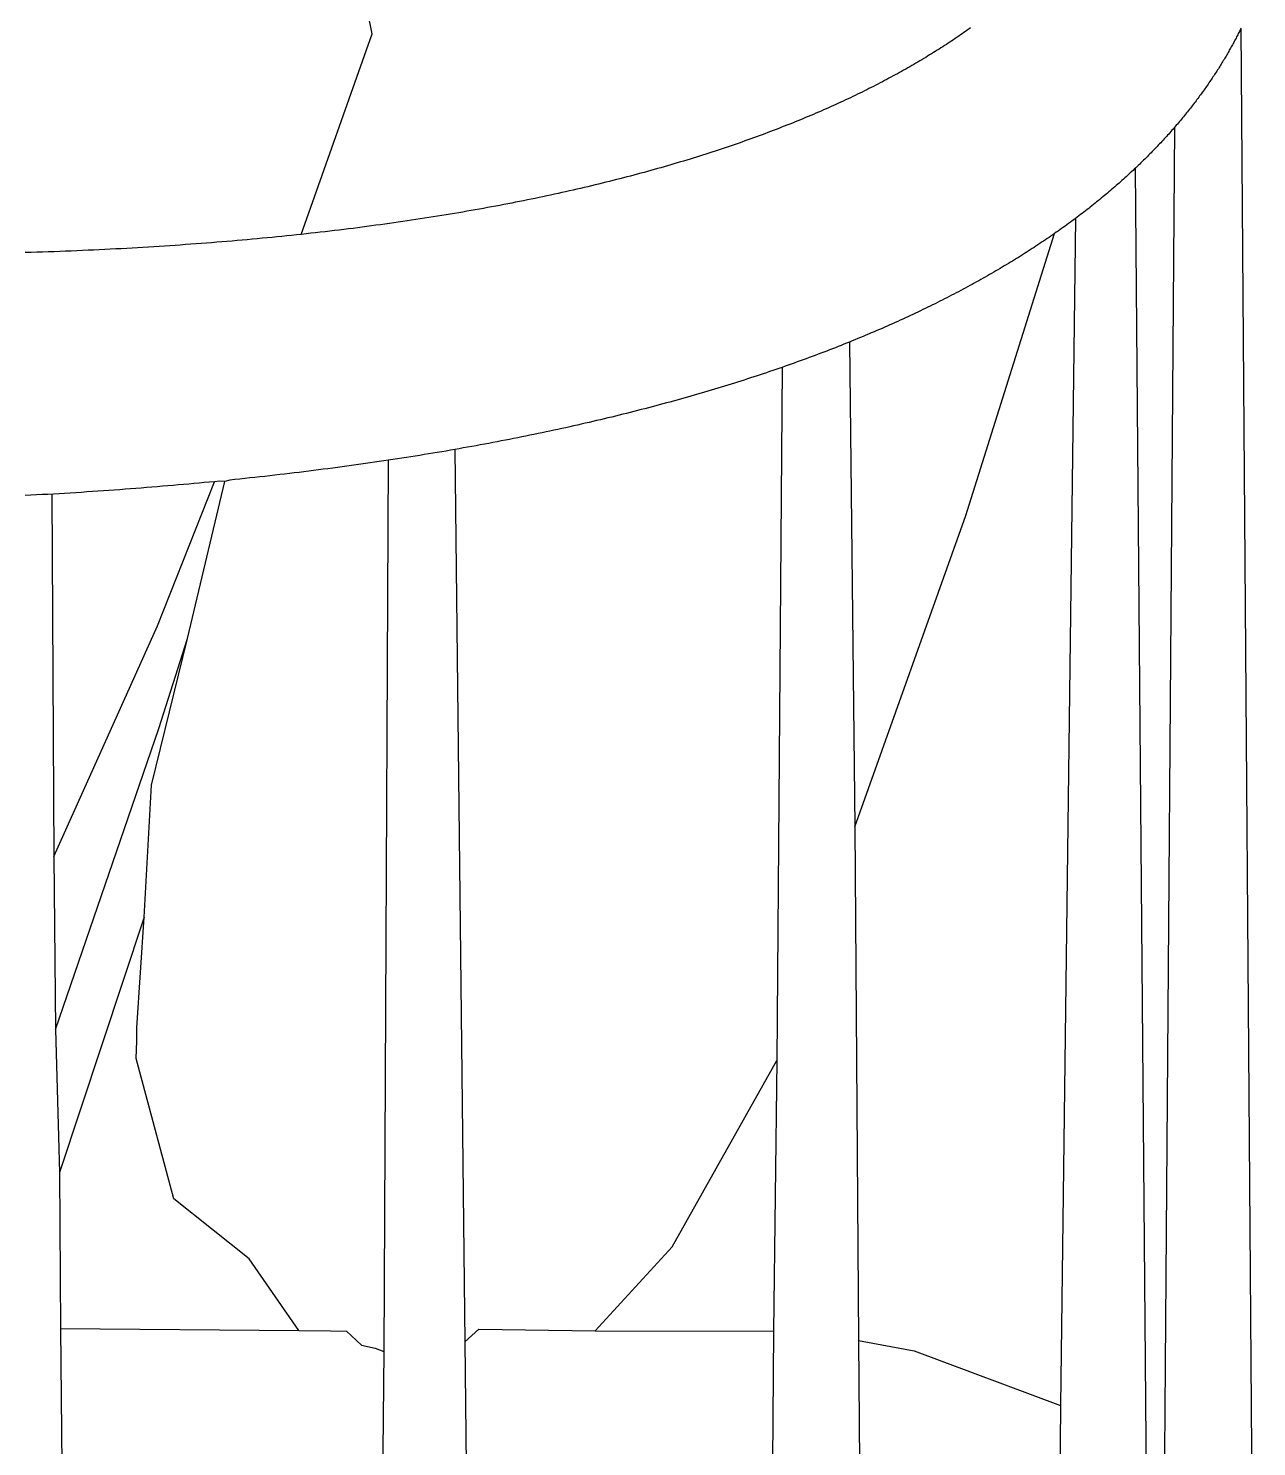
# Model space of a CAD drawing. Header units: inches. Extents: x 0 to 7318, y 0 to 812.
# Drawn here: x 3391.8 to 3619.1, y 376.2 to 638.7 of the extents above; entities that cross this region are included whole.
import ezdxf

# ---------------------------------------------------------------- set-up
doc = ezdxf.new("R2010")
doc.units = ezdxf.units.IN
doc.header["$MEASUREMENT"] = 0

# ---------------------------------------------------------------- blocks, each defined once
blk = doc.blocks.new('SC2_RIGHT')
at = {"color": 7}
for points in [[(3442.28, 600.6, 0), (3455.43, 637.74, 0), (3451.85, 655.36, 0)], [(3564.95, 637.97, 0), (3564.63, 637.75, 0)], [(3565.26, 638.19, 0), (3564.95, 637.97, 0)], [(3565.57, 638.41, 0), (3565.26, 638.19, 0)], [(3565.89, 638.63, 0), (3565.57, 638.41, 0)], [(3566.19, 638.85, 0), (3565.89, 638.63, 0)], [(3615.84, 637.97, 0), (3615.73, 637.77, 0)], [(3615.94, 638.17, 0), (3615.84, 637.97, 0)], [(3616.04, 638.37, 0), (3615.94, 638.17, 0)], [(3616.14, 638.57, 0), (3616.04, 638.37, 0)], [(3616.24, 638.77, 0), (3616.14, 638.57, 0)], [(3616.21, 638.72, 0), (3619.13, 252.16, 0)], [(3561.02, 635.34, 0), (3560.68, 635.12, 0)], [(3561.36, 635.56, 0), (3561.02, 635.34, 0)], [(3561.7, 635.78, 0), (3561.36, 635.56, 0)], [(3562.03, 636, 0), (3561.7, 635.78, 0)], [(3562.36, 636.22, 0), (3562.03, 636, 0)], [(3562.69, 636.44, 0), (3562.36, 636.22, 0)], [(3563.02, 636.65, 0), (3562.69, 636.44, 0)], [(3563.35, 636.87, 0), (3563.02, 636.65, 0)], [(3563.67, 637.09, 0), (3563.35, 636.87, 0)], [(3563.99, 637.31, 0), (3563.67, 637.09, 0)], [(3564.32, 637.53, 0), (3563.99, 637.31, 0)], [(3564.63, 637.75, 0), (3564.32, 637.53, 0)], [(3614.54, 635.51, 0), (3614.43, 635.3, 0)], [(3614.65, 635.72, 0), (3614.54, 635.51, 0)], [(3614.77, 635.92, 0), (3614.65, 635.72, 0)], [(3614.88, 636.13, 0), (3614.77, 635.92, 0)], [(3614.99, 636.34, 0), (3614.88, 636.13, 0)], [(3615.1, 636.54, 0), (3614.99, 636.34, 0)], [(3615.21, 636.75, 0), (3615.1, 636.54, 0)], [(3615.32, 636.95, 0), (3615.21, 636.75, 0)], [(3615.42, 637.16, 0), (3615.32, 636.95, 0)], [(3615.53, 637.36, 0), (3615.42, 637.16, 0)], [(3615.63, 637.56, 0), (3615.53, 637.36, 0)], [(3615.73, 637.77, 0), (3615.63, 637.56, 0)], [(3556.79, 632.73, 0), (3556.42, 632.51, 0)], [(3557.15, 632.95, 0), (3556.79, 632.73, 0)], [(3557.51, 633.16, 0), (3557.15, 632.95, 0)], [(3557.88, 633.38, 0), (3557.51, 633.16, 0)], [(3558.23, 633.6, 0), (3557.88, 633.38, 0)], [(3558.59, 633.82, 0), (3558.23, 633.6, 0)], [(3558.94, 634.03, 0), (3558.59, 633.82, 0)], [(3559.29, 634.25, 0), (3558.94, 634.03, 0)], [(3559.64, 634.47, 0), (3559.29, 634.25, 0)], [(3559.99, 634.69, 0), (3559.64, 634.47, 0)], [(3560.34, 634.9, 0), (3559.99, 634.69, 0)], [(3560.68, 635.12, 0), (3560.34, 634.9, 0)], [(3612.96, 632.78, 0), (3612.83, 632.56, 0)], [(3613.09, 632.99, 0), (3612.96, 632.78, 0)], [(3613.22, 633.2, 0), (3613.09, 632.99, 0)], [(3613.34, 633.41, 0), (3613.22, 633.2, 0)], [(3613.47, 633.62, 0), (3613.34, 633.41, 0)], [(3613.59, 633.83, 0), (3613.47, 633.62, 0)], [(3613.72, 634.05, 0), (3613.59, 633.83, 0)], [(3613.84, 634.26, 0), (3613.72, 634.05, 0)], [(3613.96, 634.47, 0), (3613.84, 634.26, 0)], [(3614.07, 634.68, 0), (3613.96, 634.47, 0)], [(3614.19, 634.89, 0), (3614.07, 634.68, 0)], [(3614.31, 635.09, 0), (3614.19, 634.89, 0)], [(3614.43, 635.3, 0), (3614.31, 635.09, 0)], [(3552.24, 630.14, 0), (3551.85, 629.93, 0)], [(3552.63, 630.36, 0), (3552.24, 630.14, 0)], [(3553.02, 630.57, 0), (3552.63, 630.36, 0)], [(3553.41, 630.79, 0), (3553.02, 630.57, 0)], [(3553.79, 631, 0), (3553.41, 630.79, 0)], [(3554.17, 631.22, 0), (3553.79, 631, 0)], [(3554.56, 631.43, 0), (3554.17, 631.22, 0)], [(3554.93, 631.65, 0), (3554.56, 631.43, 0)], [(3555.31, 631.86, 0), (3554.93, 631.65, 0)], [(3555.68, 632.08, 0), (3555.31, 631.86, 0)], [(3556.05, 632.3, 0), (3555.68, 632.08, 0)], [(3556.42, 632.51, 0), (3556.05, 632.3, 0)], [(3611.34, 630.19, 0), (3611.2, 629.97, 0)], [(3611.48, 630.41, 0), (3611.34, 630.19, 0)], [(3611.62, 630.63, 0), (3611.48, 630.41, 0)], [(3611.76, 630.84, 0), (3611.62, 630.63, 0)], [(3611.9, 631.06, 0), (3611.76, 630.84, 0)], [(3612.04, 631.27, 0), (3611.9, 631.06, 0)], [(3612.17, 631.49, 0), (3612.04, 631.27, 0)], [(3612.31, 631.7, 0), (3612.17, 631.49, 0)], [(3612.44, 631.92, 0), (3612.31, 631.7, 0)], [(3612.57, 632.13, 0), (3612.44, 631.92, 0)], [(3612.7, 632.35, 0), (3612.57, 632.13, 0)], [(3612.83, 632.56, 0), (3612.7, 632.35, 0)], [(3547.37, 627.59, 0), (3546.95, 627.38, 0)], [(3547.79, 627.8, 0), (3547.37, 627.59, 0)], [(3548.21, 628.01, 0), (3547.79, 627.8, 0)], [(3548.62, 628.23, 0), (3548.21, 628.01, 0)], [(3549.03, 628.44, 0), (3548.62, 628.23, 0)], [(3549.44, 628.65, 0), (3549.03, 628.44, 0)], [(3549.85, 628.86, 0), (3549.44, 628.65, 0)], [(3550.25, 629.08, 0), (3549.85, 628.86, 0)], [(3550.65, 629.29, 0), (3550.25, 629.08, 0)], [(3551.06, 629.5, 0), (3550.65, 629.29, 0)], [(3551.45, 629.72, 0), (3551.06, 629.5, 0)], [(3551.85, 629.93, 0), (3551.45, 629.72, 0)], [(3609.54, 627.56, 0), (3609.39, 627.34, 0)], [(3609.7, 627.78, 0), (3609.54, 627.56, 0)], [(3609.85, 628, 0), (3609.7, 627.78, 0)], [(3610.01, 628.22, 0), (3609.85, 628, 0)], [(3610.16, 628.44, 0), (3610.01, 628.22, 0)], [(3610.31, 628.66, 0), (3610.16, 628.44, 0)], [(3610.46, 628.88, 0), (3610.31, 628.66, 0)], [(3610.61, 629.1, 0), (3610.46, 628.88, 0)], [(3610.76, 629.32, 0), (3610.61, 629.1, 0)], [(3610.91, 629.54, 0), (3610.76, 629.32, 0)], [(3611.05, 629.76, 0), (3610.91, 629.54, 0)], [(3611.2, 629.97, 0), (3611.05, 629.76, 0)], [(3541.71, 624.88, 0), (3541.26, 624.67, 0)], [(3542.16, 625.08, 0), (3541.71, 624.88, 0)], [(3542.61, 625.29, 0), (3542.16, 625.08, 0)], [(3543.05, 625.5, 0), (3542.61, 625.29, 0)], [(3543.5, 625.71, 0), (3543.05, 625.5, 0)], [(3543.94, 625.91, 0), (3543.5, 625.71, 0)], [(3544.37, 626.12, 0), (3543.94, 625.91, 0)], [(3544.81, 626.33, 0), (3544.37, 626.12, 0)], [(3545.24, 626.54, 0), (3544.81, 626.33, 0)], [(3545.67, 626.75, 0), (3545.24, 626.54, 0)], [(3546.1, 626.96, 0), (3545.67, 626.75, 0)], [(3546.53, 627.17, 0), (3546.1, 626.96, 0)], [(3546.95, 627.38, 0), (3546.53, 627.17, 0)], [(3607.57, 624.88, 0), (3607.4, 624.66, 0)], [(3607.74, 625.11, 0), (3607.57, 624.88, 0)], [(3607.91, 625.33, 0), (3607.74, 625.11, 0)], [(3608.08, 625.56, 0), (3607.91, 625.33, 0)], [(3608.25, 625.78, 0), (3608.08, 625.56, 0)], [(3608.41, 626, 0), (3608.25, 625.78, 0)], [(3608.58, 626.23, 0), (3608.41, 626, 0)], [(3608.74, 626.45, 0), (3608.58, 626.23, 0)], [(3608.9, 626.67, 0), (3608.74, 626.45, 0)], [(3609.07, 626.89, 0), (3608.9, 626.67, 0)], [(3609.23, 627.12, 0), (3609.07, 626.89, 0)], [(3609.39, 627.34, 0), (3609.23, 627.12, 0)], [(3535.65, 622.22, 0), (3535.16, 622.02, 0)], [(3536.13, 622.42, 0), (3535.65, 622.22, 0)], [(3536.61, 622.63, 0), (3536.13, 622.42, 0)], [(3537.08, 622.83, 0), (3536.61, 622.63, 0)], [(3537.56, 623.03, 0), (3537.08, 622.83, 0)], [(3538.03, 623.23, 0), (3537.56, 623.03, 0)], [(3538.5, 623.44, 0), (3538.03, 623.23, 0)], [(3538.96, 623.64, 0), (3538.5, 623.44, 0)], [(3539.43, 623.85, 0), (3538.96, 623.64, 0)], [(3539.89, 624.05, 0), (3539.43, 623.85, 0)], [(3540.35, 624.26, 0), (3539.89, 624.05, 0)], [(3540.81, 624.46, 0), (3540.35, 624.26, 0)], [(3541.26, 624.67, 0), (3540.81, 624.46, 0)], [(3605.6, 622.4, 0), (3605.41, 622.17, 0)], [(3605.78, 622.62, 0), (3605.6, 622.4, 0)], [(3605.97, 622.85, 0), (3605.78, 622.62, 0)], [(3606.15, 623.08, 0), (3605.97, 622.85, 0)], [(3606.33, 623.3, 0), (3606.15, 623.08, 0)], [(3606.51, 623.53, 0), (3606.33, 623.3, 0)], [(3606.69, 623.76, 0), (3606.51, 623.53, 0)], [(3606.87, 623.98, 0), (3606.69, 623.76, 0)], [(3607.05, 624.21, 0), (3606.87, 623.98, 0)], [(3607.22, 624.43, 0), (3607.05, 624.21, 0)], [(3607.4, 624.66, 0), (3607.22, 624.43, 0)], [(3529.15, 619.64, 0), (3528.64, 619.44, 0)], [(3529.67, 619.84, 0), (3529.15, 619.64, 0)], [(3530.18, 620.03, 0), (3529.67, 619.84, 0)], [(3530.69, 620.23, 0), (3530.18, 620.03, 0)], [(3531.2, 620.43, 0), (3530.69, 620.23, 0)], [(3531.7, 620.62, 0), (3531.2, 620.43, 0)], [(3532.2, 620.82, 0), (3531.7, 620.62, 0)], [(3532.7, 621.02, 0), (3532.2, 620.82, 0)], [(3533.2, 621.22, 0), (3532.7, 621.02, 0)], [(3533.69, 621.42, 0), (3533.2, 621.22, 0)], [(3534.19, 621.62, 0), (3533.69, 621.42, 0)], [(3534.67, 621.82, 0), (3534.19, 621.62, 0)], [(3535.16, 622.02, 0), (3534.67, 621.82, 0)], [(3603.95, 620.45, 0), (3601.13, 252.16, 0)], [(3603.25, 619.65, 0), (3603.05, 619.42, 0)], [(3603.46, 619.88, 0), (3603.25, 619.65, 0)], [(3603.66, 620.11, 0), (3603.46, 619.88, 0)], [(3603.86, 620.34, 0), (3603.66, 620.11, 0)], [(3604.06, 620.57, 0), (3603.86, 620.34, 0)], [(3604.25, 620.8, 0), (3604.06, 620.57, 0)], [(3604.45, 621.03, 0), (3604.25, 620.8, 0)], [(3604.65, 621.26, 0), (3604.45, 621.03, 0)], [(3604.84, 621.48, 0), (3604.65, 621.26, 0)], [(3605.03, 621.71, 0), (3604.84, 621.48, 0)], [(3605.22, 621.94, 0), (3605.03, 621.71, 0)], [(3605.41, 622.17, 0), (3605.22, 621.94, 0)], [(3521.67, 616.95, 0), (3521.12, 616.76, 0)], [(3522.23, 617.14, 0), (3521.67, 616.95, 0)], [(3522.77, 617.33, 0), (3522.23, 617.14, 0)], [(3523.32, 617.52, 0), (3522.77, 617.33, 0)], [(3523.86, 617.71, 0), (3523.32, 617.52, 0)], [(3524.4, 617.9, 0), (3523.86, 617.71, 0)], [(3524.94, 618.09, 0), (3524.4, 617.9, 0)], [(3525.48, 618.28, 0), (3524.94, 618.09, 0)], [(3526.01, 618.48, 0), (3525.48, 618.28, 0)], [(3526.54, 618.67, 0), (3526.01, 618.48, 0)], [(3527.07, 618.86, 0), (3526.54, 618.67, 0)], [(3527.59, 619.06, 0), (3527.07, 618.86, 0)], [(3528.12, 619.25, 0), (3527.59, 619.06, 0)], [(3528.64, 619.44, 0), (3528.12, 619.25, 0)], [(3600.93, 617.11, 0), (3600.71, 616.88, 0)], [(3601.15, 617.35, 0), (3600.93, 617.11, 0)], [(3601.37, 617.58, 0), (3601.15, 617.35, 0)], [(3601.58, 617.81, 0), (3601.37, 617.58, 0)], [(3601.8, 618.04, 0), (3601.58, 617.81, 0)], [(3602.01, 618.27, 0), (3601.8, 618.04, 0)], [(3602.22, 618.5, 0), (3602.01, 618.27, 0)], [(3602.43, 618.73, 0), (3602.22, 618.5, 0)], [(3602.64, 618.96, 0), (3602.43, 618.73, 0)], [(3602.85, 619.19, 0), (3602.64, 618.96, 0)], [(3603.05, 619.42, 0), (3602.85, 619.19, 0)], [(3513.67, 614.37, 0), (3513.07, 614.19, 0)], [(3514.26, 614.55, 0), (3513.67, 614.37, 0)], [(3514.84, 614.73, 0), (3514.26, 614.55, 0)], [(3515.43, 614.92, 0), (3514.84, 614.73, 0)], [(3516.01, 615.1, 0), (3515.43, 614.92, 0)], [(3516.59, 615.28, 0), (3516.01, 615.1, 0)], [(3517.16, 615.46, 0), (3516.59, 615.28, 0)], [(3517.74, 615.65, 0), (3517.16, 615.46, 0)], [(3518.31, 615.83, 0), (3517.74, 615.65, 0)], [(3518.88, 616.02, 0), (3518.31, 615.83, 0)], [(3519.44, 616.2, 0), (3518.88, 616.02, 0)], [(3520, 616.39, 0), (3519.44, 616.2, 0)], [(3520.56, 616.58, 0), (3520, 616.39, 0)], [(3521.12, 616.76, 0), (3520.56, 616.58, 0)], [(3598.43, 614.56, 0), (3598.19, 614.33, 0)], [(3598.66, 614.79, 0), (3598.43, 614.56, 0)], [(3598.9, 615.03, 0), (3598.66, 614.79, 0)], [(3599.13, 615.26, 0), (3598.9, 615.03, 0)], [(3599.36, 615.49, 0), (3599.13, 615.26, 0)], [(3599.59, 615.72, 0), (3599.36, 615.49, 0)], [(3599.82, 615.95, 0), (3599.59, 615.72, 0)], [(3600.04, 616.19, 0), (3599.82, 615.95, 0)], [(3600.27, 616.42, 0), (3600.04, 616.19, 0)], [(3600.49, 616.65, 0), (3600.27, 616.42, 0)], [(3600.71, 616.88, 0), (3600.49, 616.65, 0)], [(3504.48, 611.75, 0), (3503.85, 611.58, 0)], [(3505.12, 611.92, 0), (3504.48, 611.75, 0)], [(3505.74, 612.09, 0), (3505.12, 611.92, 0)], [(3506.37, 612.26, 0), (3505.74, 612.09, 0)], [(3506.99, 612.43, 0), (3506.37, 612.26, 0)], [(3507.62, 612.61, 0), (3506.99, 612.43, 0)], [(3508.23, 612.78, 0), (3507.62, 612.61, 0)], [(3508.85, 612.95, 0), (3508.23, 612.78, 0)], [(3509.46, 613.13, 0), (3508.85, 612.95, 0)], [(3510.07, 613.3, 0), (3509.46, 613.13, 0)], [(3510.68, 613.48, 0), (3510.07, 613.3, 0)], [(3511.28, 613.66, 0), (3510.68, 613.48, 0)], [(3511.88, 613.84, 0), (3511.28, 613.66, 0)], [(3512.48, 614.01, 0), (3511.88, 613.84, 0)], [(3513.07, 614.19, 0), (3512.48, 614.01, 0)], [(3595.49, 611.76, 0), (3595.24, 611.52, 0)], [(3595.74, 611.99, 0), (3595.49, 611.76, 0)], [(3596, 612.23, 0), (3595.74, 611.99, 0)], [(3596.25, 612.46, 0), (3596, 612.23, 0)], [(3596.49, 612.69, 0), (3596.25, 612.46, 0)], [(3596.74, 612.93, 0), (3596.49, 612.69, 0)], [(3596.62, 612.81, 0), (3599.65, 252.16, 0)], [(3596.99, 613.16, 0), (3596.74, 612.93, 0)], [(3597.23, 613.39, 0), (3596.99, 613.16, 0)], [(3597.48, 613.63, 0), (3597.23, 613.39, 0)], [(3597.72, 613.86, 0), (3597.48, 613.63, 0)], [(3597.96, 614.09, 0), (3597.72, 613.86, 0)], [(3598.19, 614.33, 0), (3597.96, 614.09, 0)], [(3493.98, 609.12, 0), (3493.3, 608.96, 0)], [(3494.66, 609.28, 0), (3493.98, 609.12, 0)], [(3495.33, 609.44, 0), (3494.66, 609.28, 0)], [(3496, 609.6, 0), (3495.33, 609.44, 0)], [(3496.67, 609.76, 0), (3496, 609.6, 0)], [(3497.34, 609.92, 0), (3496.67, 609.76, 0)], [(3498, 610.08, 0), (3497.34, 609.92, 0)], [(3498.67, 610.25, 0), (3498, 610.08, 0)], [(3499.32, 610.41, 0), (3498.67, 610.25, 0)], [(3499.98, 610.57, 0), (3499.32, 610.41, 0)], [(3500.63, 610.74, 0), (3499.98, 610.57, 0)], [(3501.28, 610.9, 0), (3500.63, 610.74, 0)], [(3501.93, 611.07, 0), (3501.28, 610.9, 0)], [(3502.57, 611.24, 0), (3501.93, 611.07, 0)], [(3503.21, 611.41, 0), (3502.57, 611.24, 0)], [(3503.85, 611.58, 0), (3503.21, 611.41, 0)], [(3592.6, 609.18, 0), (3592.32, 608.95, 0)], [(3592.87, 609.42, 0), (3592.6, 609.18, 0)], [(3593.14, 609.65, 0), (3592.87, 609.42, 0)], [(3593.41, 609.89, 0), (3593.14, 609.65, 0)], [(3593.67, 610.12, 0), (3593.41, 609.89, 0)], [(3593.94, 610.35, 0), (3593.67, 610.12, 0)], [(3594.2, 610.59, 0), (3593.94, 610.35, 0)], [(3594.46, 610.82, 0), (3594.2, 610.59, 0)], [(3594.72, 611.06, 0), (3594.46, 610.82, 0)], [(3594.98, 611.29, 0), (3594.72, 611.06, 0)], [(3595.24, 611.52, 0), (3594.98, 611.29, 0)], [(3481.98, 606.55, 0), (3481.24, 606.4, 0)], [(3482.71, 606.69, 0), (3481.98, 606.55, 0)], [(3483.44, 606.84, 0), (3482.71, 606.69, 0)], [(3484.16, 606.98, 0), (3483.44, 606.84, 0)], [(3484.88, 607.13, 0), (3484.16, 606.98, 0)], [(3485.6, 607.28, 0), (3484.88, 607.13, 0)], [(3486.31, 607.43, 0), (3485.6, 607.28, 0)], [(3487.03, 607.58, 0), (3486.31, 607.43, 0)], [(3487.73, 607.73, 0), (3487.03, 607.58, 0)], [(3488.44, 607.88, 0), (3487.73, 607.73, 0)], [(3489.14, 608.03, 0), (3488.44, 607.88, 0)], [(3489.84, 608.18, 0), (3489.14, 608.03, 0)], [(3490.54, 608.34, 0), (3489.84, 608.18, 0)], [(3491.23, 608.49, 0), (3490.54, 608.34, 0)], [(3491.92, 608.65, 0), (3491.23, 608.49, 0)], [(3492.61, 608.8, 0), (3491.92, 608.65, 0)], [(3493.3, 608.96, 0), (3492.61, 608.8, 0)], [(3589.51, 606.61, 0), (3589.22, 606.37, 0)], [(3589.8, 606.84, 0), (3589.51, 606.61, 0)], [(3590.08, 607.07, 0), (3589.8, 606.84, 0)], [(3590.37, 607.31, 0), (3590.08, 607.07, 0)], [(3590.65, 607.54, 0), (3590.37, 607.31, 0)], [(3590.94, 607.78, 0), (3590.65, 607.54, 0)], [(3591.22, 608.01, 0), (3590.94, 607.78, 0)], [(3591.5, 608.24, 0), (3591.22, 608.01, 0)], [(3591.77, 608.48, 0), (3591.5, 608.24, 0)], [(3592.05, 608.71, 0), (3591.77, 608.48, 0)], [(3592.32, 608.95, 0), (3592.05, 608.71, 0)], [(3466.72, 603.84, 0), (3465.92, 603.72, 0)], [(3467.51, 603.97, 0), (3466.72, 603.84, 0)], [(3468.3, 604.1, 0), (3467.51, 603.97, 0)], [(3469.09, 604.22, 0), (3468.3, 604.1, 0)], [(3469.87, 604.35, 0), (3469.09, 604.22, 0)], [(3470.65, 604.48, 0), (3469.87, 604.35, 0)], [(3471.43, 604.61, 0), (3470.65, 604.48, 0)], [(3472.2, 604.75, 0), (3471.43, 604.61, 0)], [(3472.97, 604.88, 0), (3472.2, 604.75, 0)], [(3473.74, 605.01, 0), (3472.97, 604.88, 0)], [(3474.5, 605.15, 0), (3473.74, 605.01, 0)], [(3475.27, 605.28, 0), (3474.5, 605.15, 0)], [(3476.02, 605.42, 0), (3475.27, 605.28, 0)], [(3476.78, 605.56, 0), (3476.02, 605.42, 0)], [(3477.53, 605.7, 0), (3476.78, 605.56, 0)], [(3478.28, 605.84, 0), (3477.53, 605.7, 0)], [(3479.03, 605.98, 0), (3478.28, 605.84, 0)], [(3479.77, 606.12, 0), (3479.03, 605.98, 0)], [(3480.51, 606.26, 0), (3479.77, 606.12, 0)], [(3481.24, 606.4, 0), (3480.51, 606.26, 0)], [(3586.21, 604.03, 0), (3585.9, 603.8, 0)], [(3586.52, 604.26, 0), (3586.21, 604.03, 0)], [(3586.83, 604.5, 0), (3586.52, 604.26, 0)], [(3587.13, 604.73, 0), (3586.83, 604.5, 0)], [(3587.43, 604.97, 0), (3587.13, 604.73, 0)], [(3587.73, 605.2, 0), (3587.43, 604.97, 0)], [(3588.04, 605.43, 0), (3587.73, 605.2, 0)], [(3588.33, 605.67, 0), (3588.04, 605.43, 0)], [(3588.63, 605.9, 0), (3588.33, 605.67, 0)], [(3588.92, 606.14, 0), (3588.63, 605.9, 0)], [(3589.22, 606.37, 0), (3588.92, 606.14, 0)], [(3447.57, 601.21, 0), (3446.7, 601.11, 0)], [(3448.44, 601.31, 0), (3447.57, 601.21, 0)], [(3449.31, 601.42, 0), (3448.44, 601.31, 0)], [(3450.17, 601.52, 0), (3449.31, 601.42, 0)], [(3451.03, 601.63, 0), (3450.17, 601.52, 0)], [(3451.88, 601.73, 0), (3451.03, 601.63, 0)], [(3452.73, 601.84, 0), (3451.88, 601.73, 0)], [(3453.58, 601.95, 0), (3452.73, 601.84, 0)], [(3454.43, 602.06, 0), (3453.58, 601.95, 0)], [(3455.27, 602.17, 0), (3454.43, 602.06, 0)], [(3456.11, 602.29, 0), (3455.27, 602.17, 0)], [(3456.95, 602.4, 0), (3456.11, 602.29, 0)], [(3457.78, 602.52, 0), (3456.95, 602.4, 0)], [(3458.61, 602.63, 0), (3457.78, 602.52, 0)], [(3459.43, 602.75, 0), (3458.61, 602.63, 0)], [(3460.25, 602.87, 0), (3459.43, 602.75, 0)], [(3461.07, 602.98, 0), (3460.25, 602.87, 0)], [(3461.89, 603.1, 0), (3461.07, 602.98, 0)], [(3462.7, 603.22, 0), (3461.89, 603.1, 0)], [(3463.51, 603.35, 0), (3462.7, 603.22, 0)], [(3464.32, 603.47, 0), (3463.51, 603.35, 0)], [(3465.12, 603.59, 0), (3464.32, 603.47, 0)], [(3465.92, 603.72, 0), (3465.12, 603.59, 0)], [(3585.59, 603.56, 0), (3582.84, 383.82, 0), (3581.65, 252.16, 0)], [(3582.38, 601.23, 0), (3582.05, 600.99, 0)], [(3582.71, 601.46, 0), (3582.38, 601.23, 0)], [(3583.03, 601.69, 0), (3582.71, 601.46, 0)], [(3583.36, 601.93, 0), (3583.03, 601.69, 0)], [(3583.68, 602.16, 0), (3583.36, 601.93, 0)], [(3584.01, 602.39, 0), (3583.68, 602.16, 0)], [(3584.33, 602.63, 0), (3584.01, 602.39, 0)], [(3584.65, 602.86, 0), (3584.33, 602.63, 0)], [(3584.96, 603.09, 0), (3584.65, 602.86, 0)], [(3585.28, 603.33, 0), (3584.96, 603.09, 0)], [(3585.59, 603.56, 0), (3585.28, 603.33, 0)], [(3585.9, 603.8, 0), (3585.59, 603.56, 0)], [(3419.91, 598.64, 0), (3418.94, 598.57, 0)], [(3420.88, 598.71, 0), (3419.91, 598.64, 0)], [(3421.85, 598.78, 0), (3420.88, 598.71, 0)], [(3422.82, 598.85, 0), (3421.85, 598.78, 0)], [(3423.78, 598.92, 0), (3422.82, 598.85, 0)], [(3424.74, 598.99, 0), (3423.78, 598.92, 0)], [(3425.69, 599.07, 0), (3424.74, 598.99, 0)], [(3426.65, 599.14, 0), (3425.69, 599.07, 0)], [(3427.59, 599.22, 0), (3426.65, 599.14, 0)], [(3428.54, 599.3, 0), (3427.59, 599.22, 0)], [(3429.48, 599.38, 0), (3428.54, 599.3, 0)], [(3430.42, 599.46, 0), (3429.48, 599.38, 0)], [(3431.35, 599.54, 0), (3430.42, 599.46, 0)], [(3432.28, 599.62, 0), (3431.35, 599.54, 0)], [(3433.21, 599.71, 0), (3432.28, 599.62, 0)], [(3434.13, 599.79, 0), (3433.21, 599.71, 0)], [(3435.05, 599.88, 0), (3434.13, 599.79, 0)], [(3435.97, 599.97, 0), (3435.05, 599.88, 0)], [(3436.88, 600.06, 0), (3435.97, 599.97, 0)], [(3437.79, 600.15, 0), (3436.88, 600.06, 0)], [(3438.7, 600.24, 0), (3437.79, 600.15, 0)], [(3439.6, 600.33, 0), (3438.7, 600.24, 0)], [(3440.5, 600.42, 0), (3439.6, 600.33, 0)], [(3441.4, 600.52, 0), (3440.5, 600.42, 0)], [(3442.28, 600.6, 0), (3441.4, 600.52, 0)], [(3443.18, 600.71, 0), (3442.28, 600.6, 0)], [(3444.06, 600.81, 0), (3443.18, 600.71, 0)], [(3444.95, 600.91, 0), (3444.06, 600.81, 0)], [(3445.82, 601.01, 0), (3444.95, 600.91, 0)], [(3446.7, 601.11, 0), (3445.82, 601.01, 0)], [(3544.73, 490.95, 0), (3565.28, 548.58, 0), (3581.72, 600.78, 0)], [(3578.64, 598.67, 0), (3578.28, 598.44, 0)], [(3578.98, 598.9, 0), (3578.64, 598.67, 0)], [(3579.33, 599.14, 0), (3578.98, 598.9, 0)], [(3579.68, 599.37, 0), (3579.33, 599.14, 0)], [(3580.02, 599.6, 0), (3579.68, 599.37, 0)], [(3580.36, 599.83, 0), (3580.02, 599.6, 0)], [(3580.7, 600.06, 0), (3580.36, 599.83, 0)], [(3581.04, 600.3, 0), (3580.7, 600.06, 0)], [(3581.38, 600.53, 0), (3581.04, 600.3, 0)], [(3581.72, 600.78, 0), (3581.38, 600.53, 0)], [(3582.05, 600.99, 0), (3581.72, 600.78, 0)], [(3392.28, 597.26, 0), (3391.21, 597.23, 0)], [(3393.35, 597.29, 0), (3392.28, 597.26, 0)], [(3394.42, 597.33, 0), (3393.35, 597.29, 0)], [(3395.48, 597.36, 0), (3394.42, 597.33, 0)], [(3396.54, 597.4, 0), (3395.48, 597.36, 0)], [(3397.6, 597.44, 0), (3396.54, 597.4, 0)], [(3398.65, 597.48, 0), (3397.6, 597.44, 0)], [(3399.7, 597.53, 0), (3398.65, 597.48, 0)], [(3400.75, 597.57, 0), (3399.7, 597.53, 0)], [(3401.79, 597.61, 0), (3400.75, 597.57, 0)], [(3402.83, 597.66, 0), (3401.79, 597.61, 0)], [(3403.86, 597.71, 0), (3402.83, 597.66, 0)], [(3404.89, 597.76, 0), (3403.86, 597.71, 0)], [(3405.92, 597.81, 0), (3404.89, 597.76, 0)], [(3406.94, 597.86, 0), (3405.92, 597.81, 0)], [(3407.96, 597.91, 0), (3406.94, 597.86, 0)], [(3408.98, 597.96, 0), (3407.96, 597.91, 0)], [(3409.99, 598.02, 0), (3408.98, 597.96, 0)], [(3411, 598.07, 0), (3409.99, 598.02, 0)], [(3412, 598.13, 0), (3411, 598.07, 0)], [(3413, 598.19, 0), (3412, 598.13, 0)], [(3414, 598.25, 0), (3413, 598.19, 0)], [(3414.99, 598.31, 0), (3414, 598.25, 0)], [(3415.98, 598.37, 0), (3414.99, 598.31, 0)], [(3416.97, 598.44, 0), (3415.98, 598.37, 0)], [(3417.96, 598.5, 0), (3416.97, 598.44, 0)], [(3418.94, 598.57, 0), (3417.96, 598.5, 0)], [(3574.67, 596.13, 0), (3574.3, 595.9, 0)], [(3575.04, 596.36, 0), (3574.67, 596.13, 0)], [(3575.41, 596.59, 0), (3575.04, 596.36, 0)], [(3575.77, 596.82, 0), (3575.41, 596.59, 0)], [(3576.14, 597.05, 0), (3575.77, 596.82, 0)], [(3576.5, 597.28, 0), (3576.14, 597.05, 0)], [(3576.86, 597.52, 0), (3576.5, 597.28, 0)], [(3577.22, 597.75, 0), (3576.86, 597.52, 0)], [(3577.57, 597.98, 0), (3577.22, 597.75, 0)], [(3577.93, 598.21, 0), (3577.57, 597.98, 0)], [(3578.28, 598.44, 0), (3577.93, 598.21, 0)], [(3570.08, 593.39, 0), (3569.68, 593.16, 0)], [(3570.47, 593.61, 0), (3570.08, 593.39, 0)], [(3570.86, 593.84, 0), (3570.47, 593.61, 0)], [(3571.25, 594.07, 0), (3570.86, 593.84, 0)], [(3571.64, 594.3, 0), (3571.25, 594.07, 0)], [(3572.02, 594.53, 0), (3571.64, 594.3, 0)], [(3572.41, 594.76, 0), (3572.02, 594.53, 0)], [(3572.79, 594.98, 0), (3572.41, 594.76, 0)], [(3573.17, 595.21, 0), (3572.79, 594.98, 0)], [(3573.55, 595.44, 0), (3573.17, 595.21, 0)], [(3573.92, 595.67, 0), (3573.55, 595.44, 0)], [(3574.3, 595.9, 0), (3573.92, 595.67, 0)], [(3565.62, 590.9, 0), (3565.21, 590.67, 0)], [(3566.04, 591.12, 0), (3565.62, 590.9, 0)], [(3566.45, 591.35, 0), (3566.04, 591.12, 0)], [(3566.86, 591.57, 0), (3566.45, 591.35, 0)], [(3567.27, 591.8, 0), (3566.86, 591.57, 0)], [(3567.68, 592.03, 0), (3567.27, 591.8, 0)], [(3568.08, 592.25, 0), (3567.68, 592.03, 0)], [(3568.49, 592.48, 0), (3568.08, 592.25, 0)], [(3568.89, 592.71, 0), (3568.49, 592.48, 0)], [(3569.29, 592.93, 0), (3568.89, 592.71, 0)], [(3569.68, 593.16, 0), (3569.29, 592.93, 0)], [(3560.48, 588.22, 0), (3560.04, 588, 0)], [(3560.92, 588.44, 0), (3560.48, 588.22, 0)], [(3561.36, 588.66, 0), (3560.92, 588.44, 0)], [(3561.8, 588.89, 0), (3561.36, 588.66, 0)], [(3562.23, 589.11, 0), (3561.8, 588.89, 0)], [(3562.66, 589.33, 0), (3562.23, 589.11, 0)], [(3563.09, 589.55, 0), (3562.66, 589.33, 0)], [(3563.52, 589.78, 0), (3563.09, 589.55, 0)], [(3563.94, 590, 0), (3563.52, 589.78, 0)], [(3564.37, 590.23, 0), (3563.94, 590, 0)], [(3564.79, 590.45, 0), (3564.37, 590.23, 0)], [(3565.21, 590.67, 0), (3564.79, 590.45, 0)], [(3555.05, 585.58, 0), (3554.58, 585.37, 0)], [(3555.51, 585.8, 0), (3555.05, 585.58, 0)], [(3555.97, 586.02, 0), (3555.51, 585.8, 0)], [(3556.43, 586.24, 0), (3555.97, 586.02, 0)], [(3556.89, 586.46, 0), (3556.43, 586.24, 0)], [(3557.35, 586.68, 0), (3556.89, 586.46, 0)], [(3557.8, 586.9, 0), (3557.35, 586.68, 0)], [(3558.25, 587.12, 0), (3557.8, 586.9, 0)], [(3558.7, 587.34, 0), (3558.25, 587.12, 0)], [(3559.15, 587.56, 0), (3558.7, 587.34, 0)], [(3559.6, 587.78, 0), (3559.15, 587.56, 0)], [(3560.04, 588, 0), (3559.6, 587.78, 0)], [(3549.3, 583, 0), (3548.81, 582.79, 0)], [(3549.79, 583.21, 0), (3549.3, 583, 0)], [(3550.28, 583.43, 0), (3549.79, 583.21, 0)], [(3550.76, 583.64, 0), (3550.28, 583.43, 0)], [(3551.25, 583.85, 0), (3550.76, 583.64, 0)], [(3551.73, 584.07, 0), (3551.25, 583.85, 0)], [(3552.21, 584.28, 0), (3551.73, 584.07, 0)], [(3552.69, 584.5, 0), (3552.21, 584.28, 0)], [(3553.16, 584.72, 0), (3552.69, 584.5, 0)], [(3553.64, 584.93, 0), (3553.16, 584.72, 0)], [(3554.11, 585.15, 0), (3553.64, 584.93, 0)], [(3554.58, 585.37, 0), (3554.11, 585.15, 0)], [(3542.72, 580.26, 0), (3542.2, 580.05, 0)], [(3543.24, 580.47, 0), (3542.72, 580.26, 0)], [(3543.75, 580.68, 0), (3543.24, 580.47, 0)], [(3544.27, 580.89, 0), (3543.75, 580.68, 0)], [(3543.75, 580.68, 0), (3544.73, 490.95, 0), (3545.44, 395.89, 0), (3546.6, 252.16, 0)], [(3544.78, 581.1, 0), (3544.27, 580.89, 0)], [(3545.29, 581.31, 0), (3544.78, 581.1, 0)], [(3545.8, 581.52, 0), (3545.29, 581.31, 0)], [(3546.31, 581.73, 0), (3545.8, 581.52, 0)], [(3546.81, 581.94, 0), (3546.31, 581.73, 0)], [(3547.31, 582.15, 0), (3546.81, 581.94, 0)], [(3547.81, 582.36, 0), (3547.31, 582.15, 0)], [(3548.31, 582.57, 0), (3547.81, 582.36, 0)], [(3548.81, 582.79, 0), (3548.31, 582.57, 0)], [(3535.75, 577.59, 0), (3535.2, 577.39, 0)], [(3536.3, 577.8, 0), (3535.75, 577.59, 0)], [(3536.85, 578, 0), (3536.3, 577.8, 0)], [(3537.4, 578.2, 0), (3536.85, 578, 0)], [(3537.94, 578.41, 0), (3537.4, 578.2, 0)], [(3538.48, 578.61, 0), (3537.94, 578.41, 0)], [(3539.02, 578.82, 0), (3538.48, 578.61, 0)], [(3539.55, 579.02, 0), (3539.02, 578.82, 0)], [(3540.08, 579.23, 0), (3539.55, 579.02, 0)], [(3540.62, 579.43, 0), (3540.08, 579.23, 0)], [(3541.15, 579.64, 0), (3540.62, 579.43, 0)], [(3541.67, 579.85, 0), (3541.15, 579.64, 0)], [(3542.2, 580.05, 0), (3541.67, 579.85, 0)], [(3528.4, 575.01, 0), (3527.82, 574.82, 0)], [(3528.98, 575.21, 0), (3528.4, 575.01, 0)], [(3531.28, 575.99, 0), (3530.35, 447.66, 0), (3529.7, 397.59, 0), (3528.6, 252.16, 0)], [(3529.56, 575.4, 0), (3528.98, 575.21, 0)], [(3530.13, 575.6, 0), (3529.56, 575.4, 0)], [(3530.71, 575.8, 0), (3530.13, 575.6, 0)], [(3531.28, 575.99, 0), (3530.71, 575.8, 0)], [(3531.84, 576.19, 0), (3531.28, 575.99, 0)], [(3532.41, 576.39, 0), (3531.84, 576.19, 0)], [(3532.97, 576.59, 0), (3532.41, 576.39, 0)], [(3533.53, 576.79, 0), (3532.97, 576.59, 0)], [(3534.09, 576.99, 0), (3533.53, 576.79, 0)], [(3534.65, 577.19, 0), (3534.09, 576.99, 0)], [(3535.2, 577.39, 0), (3534.65, 577.19, 0)], [(3520.03, 572.33, 0), (3519.41, 572.14, 0)], [(3520.64, 572.51, 0), (3520.03, 572.33, 0)], [(3521.25, 572.7, 0), (3520.64, 572.51, 0)], [(3521.86, 572.89, 0), (3521.25, 572.7, 0)], [(3522.47, 573.08, 0), (3521.86, 572.89, 0)], [(3523.07, 573.27, 0), (3522.47, 573.08, 0)], [(3523.67, 573.46, 0), (3523.07, 573.27, 0)], [(3524.27, 573.65, 0), (3523.67, 573.46, 0)], [(3524.87, 573.85, 0), (3524.27, 573.65, 0)], [(3525.47, 574.04, 0), (3524.87, 573.85, 0)], [(3526.06, 574.23, 0), (3525.47, 574.04, 0)], [(3526.65, 574.43, 0), (3526.06, 574.23, 0)], [(3527.23, 574.62, 0), (3526.65, 574.43, 0)], [(3527.82, 574.82, 0), (3527.23, 574.62, 0)], [(3511.18, 569.75, 0), (3510.53, 569.58, 0)], [(3511.83, 569.93, 0), (3511.18, 569.75, 0)], [(3512.47, 570.11, 0), (3511.83, 569.93, 0)], [(3513.12, 570.3, 0), (3512.47, 570.11, 0)], [(3513.76, 570.48, 0), (3513.12, 570.3, 0)], [(3514.4, 570.66, 0), (3513.76, 570.48, 0)], [(3515.03, 570.84, 0), (3514.4, 570.66, 0)], [(3515.66, 571.03, 0), (3515.03, 570.84, 0)], [(3516.3, 571.21, 0), (3515.66, 571.03, 0)], [(3516.92, 571.39, 0), (3516.3, 571.21, 0)], [(3517.55, 571.58, 0), (3516.92, 571.39, 0)], [(3518.17, 571.77, 0), (3517.55, 571.58, 0)], [(3518.79, 571.95, 0), (3518.17, 571.77, 0)], [(3519.41, 572.14, 0), (3518.79, 571.95, 0)], [(3501.15, 567.14, 0), (3500.46, 566.97, 0)], [(3501.83, 567.31, 0), (3501.15, 567.14, 0)], [(3502.52, 567.48, 0), (3501.83, 567.31, 0)], [(3503.2, 567.65, 0), (3502.52, 567.48, 0)], [(3503.88, 567.82, 0), (3503.2, 567.65, 0)], [(3504.55, 567.99, 0), (3503.88, 567.82, 0)], [(3505.23, 568.17, 0), (3504.55, 567.99, 0)], [(3505.9, 568.34, 0), (3505.23, 568.17, 0)], [(3506.57, 568.51, 0), (3505.9, 568.34, 0)], [(3507.23, 568.69, 0), (3506.57, 568.51, 0)], [(3507.9, 568.87, 0), (3507.23, 568.69, 0)], [(3508.56, 569.04, 0), (3507.9, 568.87, 0)], [(3509.22, 569.22, 0), (3508.56, 569.04, 0)], [(3509.87, 569.4, 0), (3509.22, 569.22, 0)], [(3510.53, 569.58, 0), (3509.87, 569.4, 0)], [(3489.8, 564.51, 0), (3489.07, 564.35, 0)], [(3490.53, 564.67, 0), (3489.8, 564.51, 0)], [(3491.26, 564.83, 0), (3490.53, 564.67, 0)], [(3491.98, 564.99, 0), (3491.26, 564.83, 0)], [(3492.7, 565.15, 0), (3491.98, 564.99, 0)], [(3493.42, 565.31, 0), (3492.7, 565.15, 0)], [(3494.13, 565.47, 0), (3493.42, 565.31, 0)], [(3494.85, 565.64, 0), (3494.13, 565.47, 0)], [(3495.56, 565.8, 0), (3494.85, 565.64, 0)], [(3496.26, 565.96, 0), (3495.56, 565.8, 0)], [(3496.97, 566.13, 0), (3496.26, 565.96, 0)], [(3497.67, 566.3, 0), (3496.97, 566.13, 0)], [(3498.37, 566.46, 0), (3497.67, 566.3, 0)], [(3499.07, 566.63, 0), (3498.37, 566.46, 0)], [(3499.76, 566.8, 0), (3499.07, 566.63, 0)], [(3500.46, 566.97, 0), (3499.76, 566.8, 0)], [(3477, 561.93, 0), (3476.22, 561.78, 0)], [(3477.77, 562.07, 0), (3477, 561.93, 0)], [(3478.55, 562.22, 0), (3477.77, 562.07, 0)], [(3479.32, 562.37, 0), (3478.55, 562.22, 0)], [(3480.08, 562.51, 0), (3479.32, 562.37, 0)], [(3480.84, 562.66, 0), (3480.08, 562.51, 0)], [(3481.61, 562.81, 0), (3480.84, 562.66, 0)], [(3482.37, 562.96, 0), (3481.61, 562.81, 0)], [(3483.12, 563.11, 0), (3482.37, 562.96, 0)], [(3483.87, 563.27, 0), (3483.12, 563.11, 0)], [(3484.62, 563.42, 0), (3483.87, 563.27, 0)], [(3485.37, 563.57, 0), (3484.62, 563.42, 0)], [(3486.12, 563.73, 0), (3485.37, 563.57, 0)], [(3486.86, 563.88, 0), (3486.12, 563.73, 0)], [(3487.6, 564.04, 0), (3486.86, 563.88, 0)], [(3488.33, 564.19, 0), (3487.6, 564.04, 0)], [(3489.07, 564.35, 0), (3488.33, 564.19, 0)], [(3461.75, 559.31, 0), (3460.91, 559.18, 0)], [(3462.57, 559.44, 0), (3461.75, 559.31, 0)], [(3463.4, 559.57, 0), (3462.57, 559.44, 0)], [(3464.22, 559.7, 0), (3463.4, 559.57, 0)], [(3465.04, 559.84, 0), (3464.22, 559.7, 0)], [(3465.86, 559.97, 0), (3465.04, 559.84, 0)], [(3466.67, 560.11, 0), (3465.86, 559.97, 0)], [(3467.48, 560.24, 0), (3466.67, 560.11, 0)], [(3468.29, 560.38, 0), (3467.48, 560.24, 0)], [(3469.1, 560.51, 0), (3468.29, 560.38, 0)], [(3469.9, 560.65, 0), (3469.1, 560.51, 0)], [(3470.7, 560.79, 0), (3469.9, 560.65, 0)], [(3471.5, 560.93, 0), (3470.7, 560.79, 0)], [(3470.7, 560.79, 0), (3472.58, 395.63, 0), (3474.13, 252.16, 0)], [(3472.29, 561.07, 0), (3471.5, 560.93, 0)], [(3473.08, 561.21, 0), (3472.29, 561.07, 0)], [(3473.87, 561.35, 0), (3473.08, 561.21, 0)], [(3474.66, 561.49, 0), (3473.87, 561.35, 0)], [(3475.44, 561.64, 0), (3474.66, 561.49, 0)], [(3476.22, 561.78, 0), (3475.44, 561.64, 0)], [(3442.8, 556.67, 0), (3441.9, 556.56, 0)], [(3443.69, 556.78, 0), (3442.8, 556.67, 0)], [(3444.58, 556.89, 0), (3443.69, 556.78, 0)], [(3445.47, 557.01, 0), (3444.58, 556.89, 0)], [(3446.35, 557.12, 0), (3445.47, 557.01, 0)], [(3447.23, 557.23, 0), (3446.35, 557.12, 0)], [(3448.11, 557.35, 0), (3447.23, 557.23, 0)], [(3448.98, 557.46, 0), (3448.11, 557.35, 0)], [(3449.85, 557.58, 0), (3448.98, 557.46, 0)], [(3450.72, 557.7, 0), (3449.85, 557.58, 0)], [(3451.59, 557.82, 0), (3450.72, 557.7, 0)], [(3452.45, 557.94, 0), (3451.59, 557.82, 0)], [(3453.31, 558.06, 0), (3452.45, 557.94, 0)], [(3454.16, 558.18, 0), (3453.31, 558.06, 0)], [(3455.02, 558.3, 0), (3454.16, 558.18, 0)], [(3455.87, 558.42, 0), (3455.02, 558.3, 0)], [(3456.72, 558.55, 0), (3455.87, 558.42, 0)], [(3458.4, 558.8, 0), (3457.59, 393.82, 0), (3456.13, 252.16, 0)], [(3457.56, 558.67, 0), (3456.72, 558.55, 0)], [(3458.4, 558.8, 0), (3457.56, 558.67, 0)], [(3459.24, 558.93, 0), (3458.4, 558.8, 0)], [(3460.08, 559.05, 0), (3459.24, 558.93, 0)], [(3460.91, 559.18, 0), (3460.08, 559.05, 0)], [(3396.47, 485.45, 0), (3415.67, 528.17, 0), (3426.23, 554.8, 0)], [(3413.22, 474.21, 0), (3414.55, 498.64, 0), (3421.24, 525.8, 0), (3428.14, 554.88, 0)], [(3416.61, 553.98, 0), (3415.63, 553.9, 0)], [(3417.59, 554.06, 0), (3416.61, 553.98, 0)], [(3418.56, 554.14, 0), (3417.59, 554.06, 0)], [(3419.53, 554.23, 0), (3418.56, 554.14, 0)], [(3420.5, 554.31, 0), (3419.53, 554.23, 0)], [(3421.46, 554.4, 0), (3420.5, 554.31, 0)], [(3422.42, 554.49, 0), (3421.46, 554.4, 0)], [(3423.38, 554.58, 0), (3422.42, 554.49, 0)], [(3424.34, 554.67, 0), (3423.38, 554.58, 0)], [(3425.29, 554.76, 0), (3424.34, 554.67, 0)], [(3426.23, 554.8, 0), (3425.29, 554.76, 0)], [(3427.18, 554.94, 0), (3426.23, 554.8, 0)], [(3428.14, 554.88, 0), (3427.18, 554.94, 0)], [(3429.07, 555.13, 0), (3428.14, 554.88, 0)], [(3430, 555.23, 0), (3429.07, 555.13, 0)], [(3430.94, 555.32, 0), (3430, 555.23, 0)], [(3431.87, 555.42, 0), (3430.94, 555.32, 0)], [(3432.79, 555.52, 0), (3431.87, 555.42, 0)], [(3433.72, 555.62, 0), (3432.79, 555.52, 0)], [(3434.64, 555.72, 0), (3433.72, 555.62, 0)], [(3435.56, 555.82, 0), (3434.64, 555.72, 0)], [(3436.47, 555.93, 0), (3435.56, 555.82, 0)], [(3437.39, 556.03, 0), (3436.47, 555.93, 0)], [(3438.3, 556.14, 0), (3437.39, 556.03, 0)], [(3439.2, 556.24, 0), (3438.3, 556.14, 0)], [(3440.11, 556.35, 0), (3439.2, 556.24, 0)], [(3441.01, 556.45, 0), (3440.11, 556.35, 0)], [(3441.9, 556.56, 0), (3441.01, 556.45, 0)], [(3392.24, 552.31, 0), (3391.19, 552.26, 0)], [(3393.29, 552.37, 0), (3392.24, 552.31, 0)], [(3394.34, 552.43, 0), (3393.29, 552.37, 0)], [(3395.39, 552.49, 0), (3394.34, 552.43, 0)], [(3396.43, 552.55, 0), (3395.39, 552.49, 0)], [(3396.12, 552.53, 0), (3396.47, 485.45, 0), (3396.82, 453.45, 0), (3397.52, 426.96, 0), (3397.74, 398.07, 0), (3399.13, 252.16, 0)], [(3397.47, 552.61, 0), (3396.43, 552.55, 0)], [(3398.5, 552.67, 0), (3397.47, 552.61, 0)], [(3399.54, 552.73, 0), (3398.5, 552.67, 0)], [(3400.57, 552.8, 0), (3399.54, 552.73, 0)], [(3401.59, 552.86, 0), (3400.57, 552.8, 0)], [(3402.62, 552.93, 0), (3401.59, 552.86, 0)], [(3403.64, 553, 0), (3402.62, 552.93, 0)], [(3404.65, 553.07, 0), (3403.64, 553, 0)], [(3405.67, 553.14, 0), (3404.65, 553.07, 0)], [(3406.68, 553.21, 0), (3405.67, 553.14, 0)], [(3407.69, 553.28, 0), (3406.68, 553.21, 0)], [(3408.69, 553.35, 0), (3407.69, 553.28, 0)], [(3409.69, 553.43, 0), (3408.69, 553.35, 0)], [(3410.69, 553.5, 0), (3409.69, 553.43, 0)], [(3411.68, 553.58, 0), (3410.69, 553.5, 0)], [(3412.68, 553.66, 0), (3411.68, 553.58, 0)], [(3413.66, 553.74, 0), (3412.68, 553.66, 0)], [(3414.65, 553.82, 0), (3413.66, 553.74, 0)], [(3415.63, 553.9, 0), (3414.65, 553.82, 0)], [(3396.82, 453.45, 0), (3415.95, 509.14, 0), (3421.24, 525.8, 0)], [(3411.74, 448.09, 0), (3411.86, 451.32, 0), (3411.88, 453.75, 0), (3413.22, 474.21, 0), (3397.52, 426.96, 0)], [(3441.86, 397.7, 0), (3432.65, 410.99, 0), (3418.73, 422.06, 0), (3411.74, 448.09, 0)], [(3496.68, 397.65, 0), (3510.97, 413.17, 0), (3530.35, 447.66, 0)], [(3397.74, 398.07, 0), (3441.86, 397.7, 0), (3447.68, 397.63, 0), (3450.69, 397.57, 0), (3453.43, 395.01, 0), (3455.99, 394.47, 0), (3457.59, 393.82, 0)], [(3472.58, 395.63, 0), (3475.17, 397.94, 0), (3496.68, 397.65, 0), (3529.7, 397.59, 0)], [(3545.44, 395.89, 0), (3555.76, 393.92, 0), (3582.84, 383.82, 0)]]:
    blk.add_polyline3d(points, dxfattribs=at)

msp = doc.modelspace()

# ---------------------------------------------------------------- block references
msp.add_blockref('SC2_RIGHT', (0, 0))

doc.saveas('drawing.dxf')
